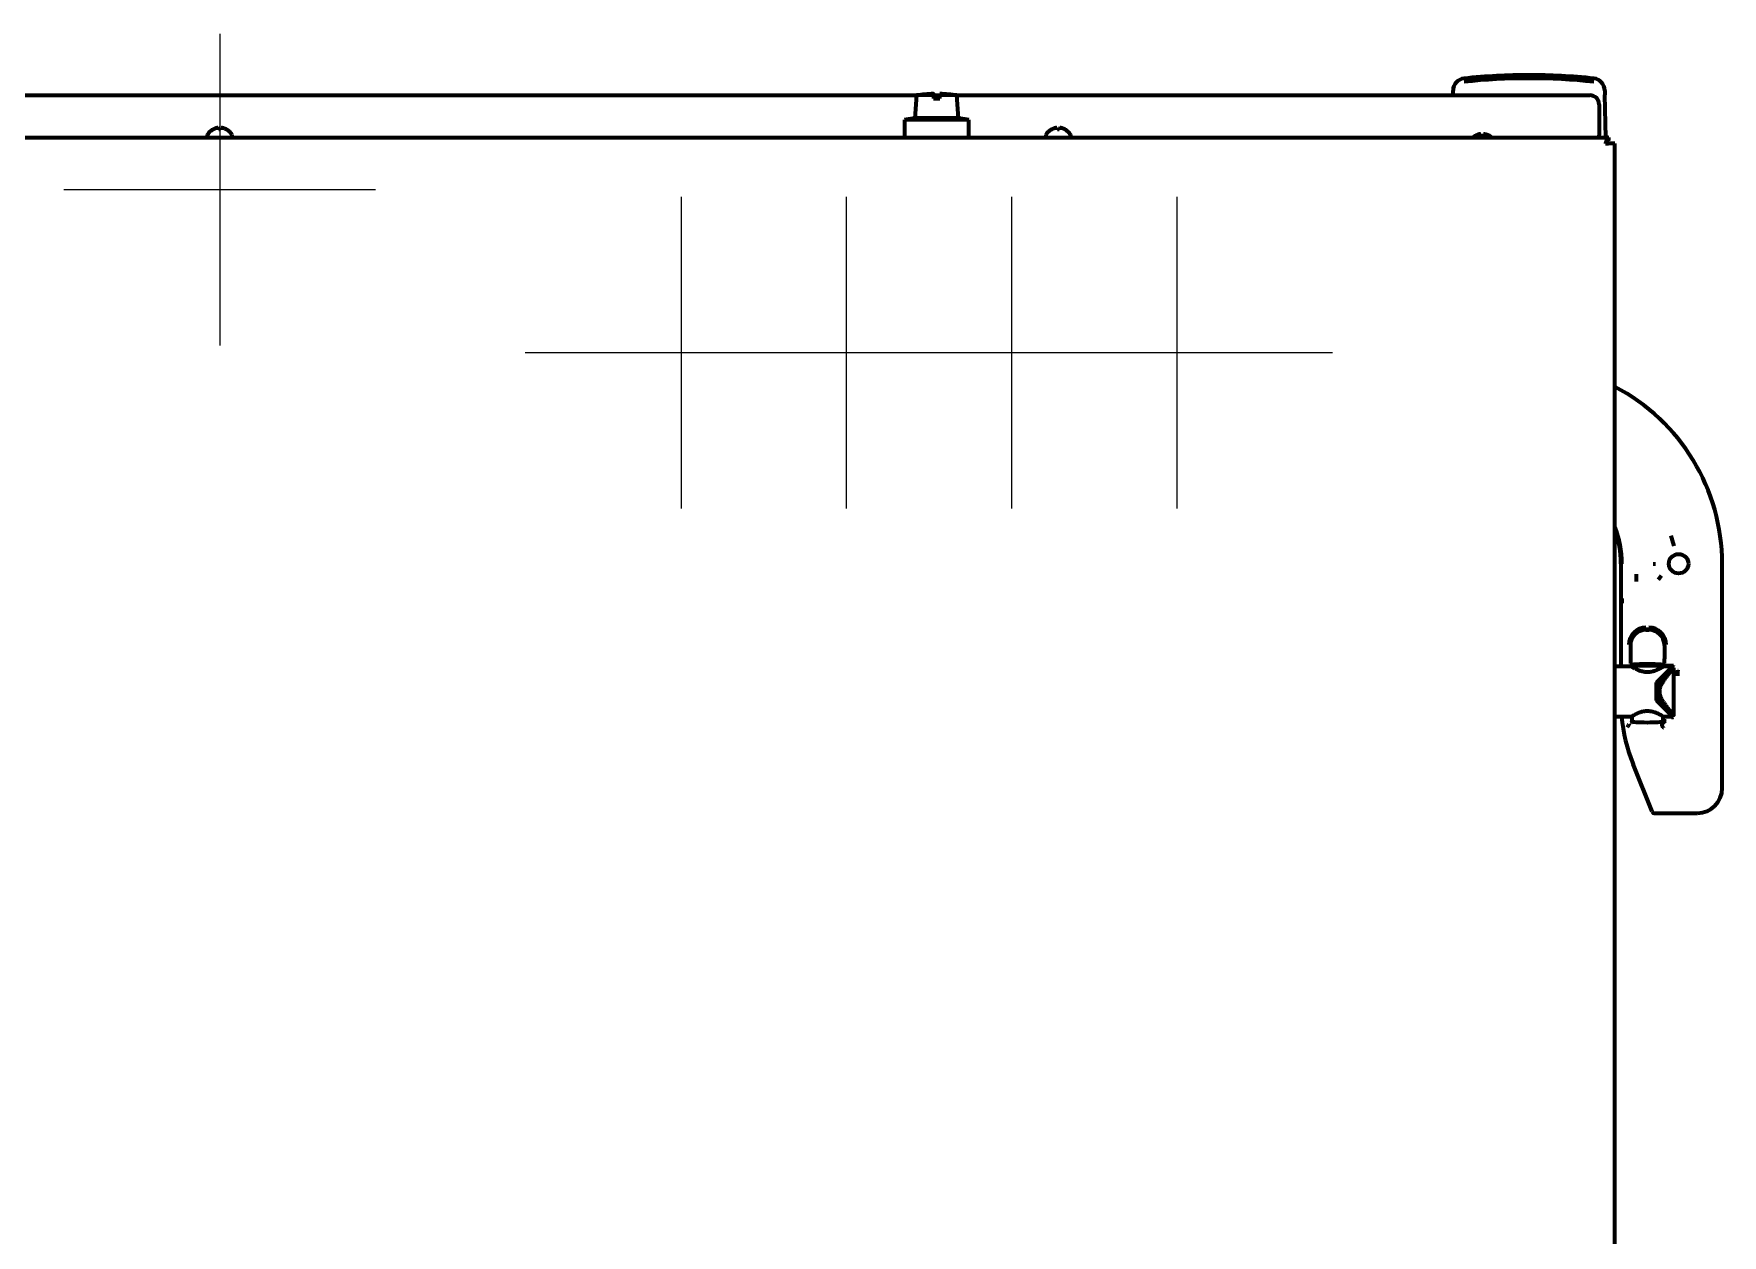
# Model space of a CAD drawing. Header units: inches. Extents: x -3022 to 7311, y 343 to 5680.
# Drawn here: x 3150 to 3692, y 1234 to 1620 of the extents above; entities that cross this region are included whole.
import ezdxf

# ---------------------------------------------------------------- set-up
doc = ezdxf.new("R2010")
doc.units = ezdxf.units.IN

# ---------------------------------------------------------------- blocks, each defined once
blk = doc.blocks.new('A$C0B5A562A')
at = {"color": 6}
for p, q in [((0, 50), (0, -50)), ((-50, 0), (50, 0))]:
    blk.add_line(p, q, dxfattribs=at)
blk = doc.blocks.new('A$C29D5572B')
at = {"color": 1}
for p, q in [((0, 50), (0, -50)), ((-50, 0), (50, 0))]:
    blk.add_line(p, q, dxfattribs=at)
blk = doc.blocks.new('A$C0F8E2EAE')
blk.add_blockref('A$C29D5572B', (0, 0))

msp = doc.modelspace()

# ---------------------------------------------------------------- linework, layer by layer
at = {"linetype": 'Continuous', "lineweight": 70}
for p, q in [((2770.42, 1600.19), (3433.46, 1600.19)), ((3433.42, 1600.19), (3432.91, 1592.89)), ((3438.92, 1600.19), (3433.42, 1600.19)), ((3438.91, 1600.19), (3440.92, 1600.19)), ((3438.92, 1600.19), (3438.92, 1599.17)), ((3438.92, 1599.17), (3440.92, 1599.17)), ((3446.42, 1600.19), (3440.92, 1600.19)), ((3440.92, 1599.17), (3440.92, 1600.19)), ((3446.37, 1600.19), (3649.42, 1600.19)), ((3446.93, 1592.89), (3446.42, 1600.19)), ((3525.02, 1600.2), (3529.92, 1600.2)), ((3525.02, 1600.2), (3525.02, 1600.19)), ((3529.92, 1600.2), (3534.81, 1600.2)), ((3529.92, 1600.19), (3529.92, 1600.2)), ((3534.81, 1600.19), (3534.81, 1600.2)), ((3605.55, 1601.71), (3605.53, 1600.36)), ((3605.53, 1600.36), (3605.53, 1600.19)), ((3654.28, 1601.71), (3654.31, 1600.36)), ((3654.54, 1586.7), (3654.31, 1600.36)), ((3432.91, 1592.89), (3429.59, 1592.3)), ((3446.93, 1592.89), (3432.91, 1592.89)), ((3450.25, 1592.3), (3446.93, 1592.89)), ((3652.42, 1597.29), (3652.42, 1587.44)), ((3205.92, 1587.3), (3205.92, 1587.1)), ((3207.62, 1589.15), (3207.62, 1589.18)), ((3212.22, 1589.18), (3212.22, 1589.15)), ((3213.92, 1587.1), (3213.92, 1587.3)), ((3450.25, 1592.3), (3429.59, 1592.3)), ((3429.59, 1592.3), (3429.59, 1586.7)), ((3450.25, 1586.7), (3450.25, 1592.3)), ((3474.92, 1587.3), (3474.92, 1587.1)), ((3476.62, 1589.15), (3476.62, 1589.18)), ((3481.22, 1589.18), (3481.22, 1589.15)), ((3482.92, 1587.1), (3482.92, 1587.3)), ((3612.62, 1587.15), (3612.62, 1587.18)), ((3617.22, 1587.18), (3617.22, 1587.15)), ((3652.42, 1586.7), (3652.42, 1587.44)), ((2764.42, 1586.7), (3655.42, 1586.7)), ((3654.42, 1584.7), (3655.42, 1584.7)), ((3654.58, 1584.7), (3654.58, 1584.93)), ((3655.42, 1586.7), (3655.42, 1585.7)), ((3657.42, 1584.7), (3655.42, 1584.7)), ((3657.42, 1097.9), (3657.42, 1584.7)), ((3675.45, 1458.94), (3675.84, 1457.51)), ((3675.84, 1457.51), (3676.36, 1455.6)), ((3659.42, 1449.9), (3659.42, 1416.9)), ((3669.8, 1449.9), (3670.56, 1449.9)), ((3691.92, 1377.89), (3691.92, 1449.9)), ((3671.52, 1444.82), (3672.42, 1446.18)), ((3659.84, 1437.26), (3659.8, 1438.74)), ((3667.44, 1428.72), (3668.4, 1428.72)), ((3667.45, 1428.9), (3668.39, 1428.9)), ((3662.44, 1423.72), (3662.44, 1419.43)), ((3673.4, 1423.72), (3673.4, 1419.43)), ((3662.87, 1416.9), (3657.42, 1416.9)), ((3662.81, 1417.54), (3662.51, 1417.94)), ((3675.92, 1416.9), (3670.82, 1411.8)), ((3675.92, 1416.9), (3671.21, 1412.2)), ((3675.92, 1416.9), (3672.97, 1416.9)), ((3673.32, 1417.94), (3673.03, 1417.54)), ((3673.16, 1417.21), (3675.68, 1417.21)), ((3675.68, 1417.21), (3675.68, 1417.24)), ((3676.02, 1416.9), (3675.92, 1416.9)), ((3676.42, 1401.3), (3676.42, 1416.5)), ((3670.82, 1406), (3670.82, 1411.8)), ((3670.92, 1410.9), (3670.92, 1410.03)), ((3670.92, 1409.47), (3670.92, 1408.34)), ((3675.92, 1400.9), (3670.82, 1406)), ((3670.92, 1407.77), (3670.92, 1406.9)), ((3675.92, 1400.9), (3671.21, 1405.61)), ((3657.42, 1400.9), (3662.87, 1400.9)), ((3662.92, 1400.93), (3662.92, 1399.35)), ((3672.92, 1399.4), (3672.92, 1400.93)), ((3672.97, 1400.9), (3675.92, 1400.9)), ((3673.01, 1399.38), (3673.01, 1399.36)), ((3675.68, 1400.56), (3675.68, 1400.59)), ((3675.92, 1400.9), (3676.02, 1400.9)), ((3669.42, 1370.38), (3663.32, 1385.64)), ((3670.12, 1369.9), (3683.93, 1369.9))]:
    msp.add_line(p, q, dxfattribs=at)
msp.add_circle((3677.92, 1449.9), 3.13, dxfattribs=at)
for centre, radius, start, end in [((3609.55, 1601.64), 4, 95.987, 179), ((3629.92, 1407.45), 199.25, 90, 95.987), ((3629.92, 1407.45), 199.25, 84.013, 90), ((3650.28, 1601.64), 4, 1, 84.013), ((3441.42, 1540.72), 60, 92.3861, 97.663), ((3438.42, 1540.72), 60, 82.337, 87.6114), ((3206.32, 1587.3), 0.4, 149.6988, 180), ((3206.32, 1587.1), 0.4, 180, 270), ((3210.12, 1585.08), 4.8, 121.3727, 149.6988), ((3209.72, 1585.08), 4.8, 30.3012, 58.6273), ((3213.52, 1587.1), 0.4, 270, 0), ((3213.52, 1587.3), 0.4, 0, 30.3012), ((3475.32, 1587.3), 0.4, 149.6988, 180), ((3475.32, 1587.1), 0.4, 180, 270), ((3479.12, 1585.08), 4.8, 121.3727, 149.6988), ((3478.72, 1585.08), 4.8, 30.3012, 58.6273), ((3482.52, 1587.1), 0.4, 270, 0), ((3482.52, 1587.3), 0.4, 0, 30.3012), ((3615.12, 1583.08), 4.8, 121.3727, 131.047), ((3614.72, 1583.08), 4.8, 48.953, 58.6273), ((3627.92, 1449.9), 64, 0, 62.5528), ((3627.92, 1449.9), 31.8, 0, 21.9122), ((3627.92, 1449.9), 31.5, 0, 20.5284), ((3713.92, 1405.88), 54.5, 185.2398, 201.8014)]:
    msp.add_arc(centre, radius, start, end, dxfattribs=at)
for centre, major_axis, ratio, start_param, end_param in [((3629.92, 1407.88), (197.77, 0), 0.999848, 1.465422, 1.67617), ((3649.42, 1597.29), (-3, 0), 0.965926, 3.141593, 4.712389), ((3667.45, 1423.9), (-5.51, 0), 0.999048, 4.712389, 6.283185), ((3667.45, 1423.9), (5.01, 0), 0.998858, 1.570796, 3.141593), ((3667.45, 1423.71), (-4.17, 2.78), 0.998023, 5.301071, 6.87004), ((3668.39, 1423.9), (-5.51, 0), 0.999048, 3.141593, 4.712389), ((3668.39, 1423.9), (5.01, 0), 0.998858, 0, 1.570796), ((3668.39, 1423.71), (-4.17, -2.78), 0.998023, 2.554737, 4.123707), ((3662.52, 1419.43), (0, 1.5), 0.052408, 1.570796, 3.071779), ((3673.32, 1419.43), (0, 1.5), 0.052408, 3.211406, 4.712389), ((3662.39, 1398.4), (0.675, -0.584), 0.395819, 4.350072, 4.990622), ((3667.95, 1399.38), (5.13, 0), 0.069756, 3.033325, 3.098266), ((3667.92, 1399.38), (5.1, 0), 0.069927, 3.188101, 6.18686), ((3672.76, 1399.61), (0.694, 0.32), 0.999996, 4.280256, 5.40509), ((3667.89, 1399.38), (5.13, 0), 0.069756, 0.041223, 0.108261), ((3673.92, 1399.04), (-0.468, 0.176), 0.743892, 4.984456, 6.179853), ((3683.91, 1377.91), (5.67, -5.67), 0.997265, 5.499157, 7.067214), ((3670.12, 1370.65), (0.031, -0.75), 0.998627, 5.052069, 6.241985)]:
    msp.add_ellipse(centre, major_axis=major_axis, ratio=ratio, start_param=start_param, end_param=end_param, dxfattribs=at)
for points, degree, knots in [([(3438.92, 1600.67), (3438.92, 1600.67), (3438.92, 1600.67), (3438.92, 1600.67), (3438.92, 1600.67), (3438.92, 1600.66), (3438.92, 1600.65), (3438.92, 1600.64), (3438.92, 1600.62), (3438.92, 1600.6), (3438.92, 1600.57), (3438.92, 1600.53), (3438.92, 1600.49), (3438.92, 1600.43), (3438.92, 1600.37), (3438.92, 1600.29), (3438.92, 1600.22), (3438.92, 1600.19)], 3, [0, 0, 0, 0, 0.001093, 0.072443, 0.143794, 0.215144, 0.286495, 0.357845, 0.429196, 0.500546, 0.571897, 0.643247, 0.714598, 0.785948, 0.857299, 0.928649, 1, 1, 1, 1]), ([(3440.92, 1600.19), (3440.92, 1600.22), (3440.92, 1600.29), (3440.92, 1600.37), (3440.92, 1600.43), (3440.92, 1600.49), (3440.92, 1600.53), (3440.92, 1600.57), (3440.92, 1600.6), (3440.92, 1600.62), (3440.92, 1600.64), (3440.92, 1600.65), (3440.92, 1600.66), (3440.92, 1600.67), (3440.92, 1600.67), (3440.92, 1600.67), (3440.92, 1600.67)], 3, [0, 0, 0, 0, 0.071482, 0.142964, 0.214447, 0.285929, 0.357411, 0.428893, 0.500375, 0.571857, 0.64334, 0.714822, 0.786304, 0.857786, 0.929268, 1, 1, 1, 1]), ([(3209.42, 1589.15), (3209.42, 1589.27), (3209.42, 1589.38), (3209.42, 1589.52), (3209.42, 1589.56), (3209.42, 1589.64), (3209.42, 1589.67), (3209.42, 1589.7)], 3, [0, 0, 0, 0, 0.5, 0.5, 0.75, 0.75, 1, 1, 1, 1]), ([(3212.22, 1589.15), (3212.02, 1589.27), (3211.81, 1589.38), (3211.48, 1589.52), (3211.37, 1589.56), (3211.15, 1589.64), (3211.03, 1589.67), (3210.92, 1589.7)], 3, [0, 0, 0, 0, 0.5, 0.5, 0.75, 0.75, 1, 1, 1, 1]), ([(3478.42, 1589.15), (3478.42, 1589.27), (3478.42, 1589.38), (3478.42, 1589.52), (3478.42, 1589.56), (3478.42, 1589.64), (3478.42, 1589.67), (3478.42, 1589.7)], 3, [0, 0, 0, 0, 0.5, 0.5, 0.75, 0.75, 1, 1, 1, 1]), ([(3481.22, 1589.15), (3481.02, 1589.27), (3480.81, 1589.38), (3480.48, 1589.52), (3480.37, 1589.56), (3480.15, 1589.64), (3480.03, 1589.67), (3479.92, 1589.7)], 3, [0, 0, 0, 0, 0.5, 0.5, 0.75, 0.75, 1, 1, 1, 1]), ([(3614.42, 1587.15), (3614.42, 1587.27), (3614.42, 1587.38), (3614.42, 1587.52), (3614.42, 1587.56), (3614.42, 1587.64), (3614.42, 1587.67), (3614.42, 1587.7)], 3, [0, 0, 0, 0, 0.5, 0.5, 0.75, 0.75, 1, 1, 1, 1]), ([(3617.22, 1587.15), (3617.02, 1587.27), (3616.81, 1587.38), (3616.48, 1587.52), (3616.37, 1587.56), (3616.15, 1587.64), (3616.03, 1587.67), (3615.92, 1587.7)], 3, [0, 0, 0, 0, 0.5, 0.5, 0.75, 0.75, 1, 1, 1, 1]), ([(3664.34, 1446.59), (3664.34, 1446.19), (3664.33, 1445.79), (3664.33, 1445.2), (3664.33, 1444.8), (3664.32, 1444.41), (3664.32, 1444.22)], 3, [0, 0, 0, 0, 0.5, 0.5, 0.75, 1, 1, 1, 1]), ([(3662.91, 1417.02), (3662.91, 1417.03), (3662.91, 1417.04), (3662.9, 1417.07), (3662.9, 1417.08), (3662.89, 1417.12), (3662.89, 1417.15), (3662.88, 1417.21), (3662.88, 1417.23), (3662.87, 1417.29), (3662.86, 1417.31), (3662.85, 1417.39), (3662.84, 1417.43), (3662.83, 1417.49), (3662.82, 1417.5), (3662.82, 1417.53), (3662.81, 1417.54), (3662.81, 1417.54)], 3, [0, 0, 0, 0, 0.0625, 0.0625, 0.125, 0.125, 0.25, 0.25, 0.375, 0.375, 0.5, 0.5, 0.75, 0.75, 0.875, 0.875, 1, 1, 1, 1]), ([(3672.97, 1416.9), (3672.97, 1416.9), (3672.97, 1416.9), (3672.97, 1416.9), (3672.96, 1416.9), (3672.95, 1416.89), (3672.93, 1416.88), (3672.9, 1416.86), (3672.84, 1416.82), (3672.79, 1416.79), (3672.73, 1416.76), (3672.72, 1416.75), (3672.69, 1416.73), (3672.65, 1416.71), (3672.61, 1416.68), (3672.51, 1416.62), (3672.44, 1416.58), (3672.28, 1416.49), (3672.2, 1416.44), (3672.08, 1416.38), (3672.06, 1416.36), (3672.01, 1416.34), (3671.94, 1416.3), (3671.86, 1416.26), (3671.71, 1416.17), (3671.6, 1416.12), (3671.38, 1416.01), (3671.26, 1415.95), (3671.1, 1415.88), (3671.07, 1415.86), (3671.01, 1415.83), (3670.97, 1415.82), (3670.88, 1415.78), (3670.81, 1415.75), (3670.61, 1415.67), (3670.47, 1415.61), (3670.19, 1415.51), (3670.05, 1415.46), (3669.82, 1415.39), (3669.74, 1415.37), (3669.63, 1415.34), (3669.59, 1415.33), (3669.51, 1415.31), (3669.47, 1415.3), (3669.27, 1415.25), (3669.11, 1415.22), (3668.78, 1415.17), (3668.61, 1415.14), (3668.36, 1415.12), (3668.27, 1415.12), (3668.14, 1415.11), (3668.1, 1415.11), (3668.01, 1415.11), (3667.97, 1415.11), (3667.76, 1415.11), (3667.59, 1415.11), (3667.25, 1415.14), (3667.08, 1415.16), (3666.88, 1415.19), (3666.84, 1415.2), (3666.75, 1415.22), (3666.71, 1415.22), (3666.59, 1415.25), (3666.51, 1415.27), (3666.27, 1415.32), (3666.11, 1415.36), (3665.81, 1415.45), (3665.66, 1415.5), (3665.48, 1415.57), (3665.45, 1415.58), (3665.38, 1415.61), (3665.27, 1415.65), (3665.17, 1415.69), (3664.97, 1415.77), (3664.84, 1415.83), (3664.59, 1415.94), (3664.47, 1416), (3664.33, 1416.07), (3664.3, 1416.09), (3664.24, 1416.11), (3664.16, 1416.16), (3664.08, 1416.2), (3663.93, 1416.28), (3663.83, 1416.33), (3663.65, 1416.43), (3663.56, 1416.48), (3663.45, 1416.55), (3663.41, 1416.57), (3663.35, 1416.61), (3663.34, 1416.62), (3663.3, 1416.64), (3663.29, 1416.65), (3663.2, 1416.7), (3663.15, 1416.73), (3663.05, 1416.79), (3663.01, 1416.82), (3662.94, 1416.86), (3662.91, 1416.88), (3662.89, 1416.89), (3662.89, 1416.89), (3662.88, 1416.9), (3662.88, 1416.9), (3662.87, 1416.9), (3662.87, 1416.9), (3662.87, 1416.9), (3662.87, 1416.9), (3662.87, 1416.9), (3662.87, 1416.9), (3662.87, 1416.9)], 3, [0, 0, 0, 0, 0.006788, 0.006788, 0.014609, 0.03025, 0.03025, 0.061532, 0.061532, 0.092814, 0.092814, 0.100635, 0.100635, 0.108456, 0.124097, 0.124097, 0.155379, 0.155379, 0.186661, 0.186661, 0.194482, 0.194482, 0.202302, 0.217944, 0.217944, 0.249226, 0.249226, 0.280508, 0.280508, 0.288329, 0.288329, 0.296149, 0.296149, 0.31179, 0.31179, 0.343073, 0.343073, 0.374355, 0.374355, 0.389996, 0.389996, 0.397816, 0.397816, 0.405637, 0.405637, 0.436919, 0.436919, 0.468202, 0.468202, 0.483843, 0.483843, 0.491663, 0.491663, 0.499484, 0.499484, 0.530766, 0.530766, 0.562048, 0.562048, 0.569869, 0.569869, 0.577689, 0.577689, 0.593331, 0.593331, 0.624613, 0.624613, 0.655895, 0.655895, 0.663716, 0.663716, 0.671536, 0.687177, 0.687177, 0.71846, 0.71846, 0.749742, 0.749742, 0.757562, 0.757562, 0.765383, 0.781024, 0.781024, 0.812306, 0.812306, 0.843589, 0.843589, 0.85923, 0.85923, 0.86705, 0.86705, 0.874871, 0.874871, 0.906153, 0.906153, 0.937435, 0.937435, 0.968718, 0.968718, 0.976538, 0.976538, 0.984359, 0.984359, 0.992179, 0.99609, 0.998045, 0.998045, 1, 1, 1, 1]), ([(3662.93, 1416.9), (3662.92, 1416.93), (3662.96, 1416.95), (3663.08, 1417), (3663.18, 1417.02), (3663.43, 1417.07), (3663.58, 1417.09), (3663.94, 1417.13), (3664.15, 1417.15), (3664.61, 1417.18), (3664.87, 1417.2), (3665.41, 1417.23), (3665.7, 1417.24), (3666.31, 1417.26), (3666.62, 1417.27), (3667.26, 1417.28), (3667.59, 1417.29), (3667.92, 1417.29)], 3, [0, 0, 0, 0, 0.125, 0.125, 0.25, 0.25, 0.375, 0.375, 0.5, 0.5, 0.625, 0.625, 0.75, 0.75, 0.875, 0.875, 1, 1, 1, 1]), ([(3662.93, 1416.88), (3662.93, 1416.88), (3662.93, 1416.88), (3662.92, 1416.89), (3662.92, 1416.89), (3662.92, 1416.9), (3662.92, 1416.9), (3662.92, 1416.9), (3662.92, 1416.9)], 3, [0, 0, 0, 0, 0.079138, 0.245805, 0.500002, 0.710457, 0.920899, 1, 1, 1, 1]), ([(3667.92, 1417.29), (3668.25, 1417.29), (3668.58, 1417.28), (3669.22, 1417.27), (3669.53, 1417.26), (3670.14, 1417.24), (3670.43, 1417.23), (3670.98, 1417.2), (3671.23, 1417.18), (3671.7, 1417.15), (3671.9, 1417.13), (3672.27, 1417.09), (3672.42, 1417.07), (3672.67, 1417.02), (3672.77, 1417), (3672.89, 1416.95), (3672.93, 1416.93), (3672.93, 1416.9)], 3, [0, 0, 0, 0, 0.125, 0.125, 0.25, 0.25, 0.375, 0.375, 0.5, 0.5, 0.625, 0.625, 0.75, 0.75, 0.875, 0.875, 1, 1, 1, 1]), ([(3675.93, 1416.8), (3675.95, 1416.83), (3675.97, 1416.85), (3675.99, 1416.88), (3676, 1416.89), (3676.01, 1416.9), (3676.01, 1416.9), (3676.02, 1416.9), (3676.02, 1416.9), (3676.02, 1416.9), (3676.02, 1416.9), (3676.01, 1416.9), (3676.01, 1416.9), (3676, 1416.89), (3675.99, 1416.88), (3675.96, 1416.84), (3675.93, 1416.8), (3675.86, 1416.72), (3675.83, 1416.69), (3675.79, 1416.65), (3675.78, 1416.63), (3675.74, 1416.6), (3675.73, 1416.58), (3675.65, 1416.48), (3675.57, 1416.4), (3675.4, 1416.21), (3675.31, 1416.1), (3675.18, 1415.96), (3675.16, 1415.93), (3675.11, 1415.87), (3675.08, 1415.84), (3675, 1415.75), (3674.94, 1415.69), (3674.77, 1415.49), (3674.66, 1415.35), (3674.41, 1415.07), (3674.28, 1414.92), (3674.02, 1414.61), (3673.88, 1414.45), (3673.67, 1414.2), (3673.6, 1414.11), (3673.5, 1413.98), (3673.46, 1413.94), (3673.39, 1413.85), (3673.35, 1413.81), (3673.17, 1413.58), (3673.03, 1413.4), (3672.74, 1413.03), (3672.59, 1412.85), (3672.31, 1412.46), (3672.16, 1412.26), (3671.95, 1411.96), (3671.88, 1411.85), (3671.74, 1411.64), (3671.67, 1411.54), (3671.54, 1411.32), (3671.48, 1411.21), (3671.38, 1411.04), (3671.35, 1410.99), (3671.29, 1410.87), (3671.26, 1410.82), (3671.17, 1410.64), (3671.11, 1410.52), (3671.01, 1410.28), (3670.96, 1410.16), (3670.92, 1410.03)], 3, [0, 0, 0, 0, 0.033075, 0.033075, 0.061514, 0.061514, 0.075733, 0.075733, 0.089953, 0.089953, 0.104172, 0.104172, 0.118391, 0.118391, 0.14683, 0.14683, 0.203708, 0.203708, 0.232147, 0.232147, 0.246367, 0.246367, 0.260586, 0.260586, 0.317464, 0.317464, 0.374342, 0.374342, 0.388562, 0.388562, 0.402781, 0.402781, 0.43122, 0.43122, 0.488098, 0.488098, 0.544976, 0.544976, 0.601854, 0.601854, 0.630293, 0.630293, 0.644513, 0.644513, 0.658732, 0.658732, 0.71561, 0.71561, 0.772488, 0.772488, 0.829366, 0.829366, 0.857805, 0.857805, 0.886244, 0.886244, 0.914683, 0.914683, 0.928903, 0.928903, 0.943122, 0.943122, 0.971561, 0.971561, 1, 1, 1, 1]), ([(3676.42, 1416.5), (3676.42, 1416.5), (3676.42, 1416.5), (3676.41, 1416.5), (3676.41, 1416.5), (3676.4, 1416.49), (3676.39, 1416.48), (3676.35, 1416.44), (3676.31, 1416.4), (3676.24, 1416.32), (3676.21, 1416.29), (3676.16, 1416.24), (3676.15, 1416.23), (3676.11, 1416.19), (3676.09, 1416.17), (3676, 1416.08), (3675.91, 1415.99), (3675.73, 1415.8), (3675.62, 1415.69), (3675.48, 1415.55), (3675.46, 1415.52), (3675.4, 1415.46), (3675.31, 1415.37), (3675.22, 1415.27), (3675.03, 1415.07), (3674.9, 1414.94), (3674.62, 1414.65), (3674.48, 1414.5), (3674.26, 1414.26), (3674.19, 1414.18), (3674.08, 1414.06), (3674.04, 1414.02), (3673.96, 1413.94), (3673.92, 1413.89), (3673.85, 1413.81), (3673.81, 1413.77), (3673.73, 1413.68), (3673.69, 1413.64), (3673.57, 1413.51), (3673.5, 1413.42), (3673.26, 1413.15), (3673.1, 1412.97), (3672.78, 1412.6), (3672.62, 1412.41), (3672.39, 1412.11), (3672.31, 1412.01), (3672.16, 1411.81), (3672.08, 1411.71), (3671.93, 1411.5), (3671.85, 1411.39), (3671.7, 1411.18), (3671.63, 1411.07), (3671.53, 1410.9), (3671.49, 1410.84), (3671.44, 1410.75), (3671.42, 1410.72), (3671.39, 1410.67), (3671.37, 1410.64), (3671.29, 1410.49), (3671.23, 1410.37), (3671.12, 1410.12), (3671.07, 1410), (3670.98, 1409.74), (3670.95, 1409.61), (3670.92, 1409.47)], 3, [0, 0, 0, 0, 0.015287, 0.015287, 0.030917, 0.030917, 0.062178, 0.062178, 0.124699, 0.124699, 0.15596, 0.15596, 0.17159, 0.17159, 0.187221, 0.187221, 0.249742, 0.249742, 0.312264, 0.312264, 0.327894, 0.327894, 0.343524, 0.374785, 0.374785, 0.437307, 0.437307, 0.499828, 0.499828, 0.531089, 0.531089, 0.546719, 0.546719, 0.56235, 0.56235, 0.57798, 0.57798, 0.59361, 0.59361, 0.624871, 0.624871, 0.687393, 0.687393, 0.749914, 0.749914, 0.781175, 0.781175, 0.812436, 0.812436, 0.843696, 0.843696, 0.874957, 0.874957, 0.890587, 0.890587, 0.898403, 0.898403, 0.906218, 0.906218, 0.937479, 0.937479, 0.968739, 0.968739, 1, 1, 1, 1]), ([(3675.92, 1415.9), (3675.92, 1415.9), (3675.91, 1415.89), (3675.86, 1415.84), (3675.83, 1415.8), (3675.76, 1415.72), (3675.74, 1415.69), (3675.69, 1415.65), (3675.68, 1415.63), (3675.65, 1415.59), (3675.63, 1415.58), (3675.55, 1415.48), (3675.48, 1415.4), (3675.32, 1415.21), (3675.23, 1415.11), (3675.11, 1414.96), (3675.09, 1414.93), (3675.04, 1414.88), (3675.01, 1414.85), (3674.93, 1414.75), (3674.88, 1414.69), (3674.72, 1414.5), (3674.61, 1414.36), (3674.38, 1414.08), (3674.26, 1413.93), (3674.08, 1413.7), (3674.02, 1413.62), (3673.93, 1413.5), (3673.9, 1413.46), (3673.83, 1413.38), (3673.8, 1413.33), (3673.65, 1413.13), (3673.52, 1412.95), (3673.27, 1412.6), (3673.14, 1412.42), (3672.9, 1412.04), (3672.78, 1411.84), (3672.6, 1411.54), (3672.55, 1411.44), (3672.46, 1411.28), (3672.44, 1411.23), (3672.38, 1411.12), (3672.36, 1411.07), (3672.28, 1410.91), (3672.23, 1410.8), (3672.14, 1410.58), (3672.09, 1410.46), (3672.01, 1410.23), (3671.97, 1410.12), (3671.93, 1409.97), (3671.93, 1409.94), (3671.91, 1409.88), (3671.89, 1409.79), (3671.87, 1409.7), (3671.84, 1409.51), (3671.82, 1409.39), (3671.8, 1409.15), (3671.79, 1409.02), (3671.79, 1408.87), (3671.79, 1408.83), (3671.79, 1408.77), (3671.79, 1408.74), (3671.8, 1408.65), (3671.81, 1408.46), (3671.84, 1408.28), (3671.89, 1408.03), (3671.91, 1407.91), (3671.96, 1407.74), (3671.98, 1407.68), (3672.01, 1407.59), (3672.02, 1407.56), (3672.04, 1407.5), (3672.09, 1407.36), (3672.14, 1407.22), (3672.24, 1406.99), (3672.28, 1406.88), (3672.39, 1406.67), (3672.44, 1406.57), (3672.55, 1406.36), (3672.61, 1406.26), (3672.7, 1406.1), (3672.73, 1406.05), (3672.79, 1405.96), (3672.82, 1405.91), (3672.91, 1405.76), (3672.97, 1405.66), (3673.15, 1405.38), (3673.28, 1405.2), (3673.53, 1404.84), (3673.65, 1404.67), (3673.9, 1404.34), (3674.02, 1404.18), (3674.2, 1403.95), (3674.27, 1403.87), (3674.35, 1403.76), (3674.38, 1403.73), (3674.44, 1403.65), (3674.47, 1403.62), (3674.62, 1403.44), (3674.73, 1403.3), (3674.94, 1403.05), (3675.04, 1402.93), (3675.18, 1402.76), (3675.23, 1402.7), (3675.3, 1402.62), (3675.32, 1402.6), (3675.36, 1402.55), (3675.38, 1402.52), (3675.48, 1402.41), (3675.56, 1402.32), (3675.68, 1402.17), (3675.74, 1402.11), (3675.79, 1402.05), (3675.8, 1402.03), (3675.82, 1402.01), (3675.83, 1402), (3675.86, 1401.97), (3675.89, 1401.94), (3675.9, 1401.92), (3675.91, 1401.91), (3675.91, 1401.91), (3675.92, 1401.9), (3675.92, 1401.9), (3675.92, 1401.9)], 3, [0, 0, 0, 0, 0.031264, 0.031264, 0.062527, 0.062527, 0.078159, 0.078159, 0.085975, 0.085975, 0.093791, 0.093791, 0.125055, 0.125055, 0.156318, 0.156318, 0.164134, 0.164134, 0.17195, 0.17195, 0.187582, 0.187582, 0.218846, 0.218846, 0.250109, 0.250109, 0.265741, 0.265741, 0.273557, 0.273557, 0.281373, 0.281373, 0.312637, 0.312637, 0.3439, 0.3439, 0.375164, 0.375164, 0.390796, 0.390796, 0.398612, 0.398612, 0.406428, 0.406428, 0.42206, 0.42206, 0.437691, 0.437691, 0.453323, 0.453323, 0.457231, 0.457231, 0.461139, 0.468955, 0.468955, 0.484587, 0.484587, 0.500219, 0.500219, 0.504127, 0.504127, 0.508035, 0.508035, 0.515851, 0.531483, 0.531483, 0.547114, 0.547114, 0.55493, 0.55493, 0.558838, 0.558838, 0.562746, 0.578378, 0.578378, 0.59401, 0.59401, 0.609642, 0.609642, 0.625274, 0.625274, 0.633089, 0.633089, 0.640905, 0.640905, 0.656537, 0.656537, 0.687801, 0.687801, 0.719065, 0.719065, 0.750328, 0.750328, 0.76596, 0.76596, 0.773776, 0.773776, 0.781592, 0.781592, 0.812856, 0.812856, 0.844119, 0.844119, 0.859751, 0.859751, 0.867567, 0.867567, 0.875383, 0.875383, 0.906647, 0.906647, 0.93791, 0.93791, 0.945726, 0.945726, 0.953542, 0.953542, 0.969174, 0.984806, 0.984806, 0.992622, 0.992622, 1, 1, 1, 1]), ([(3673.03, 1417.54), (3673.01, 1417.51), (3672.97, 1417.29), (3672.94, 1417.11), (3672.92, 1416.98)], 2, [0, 0, 0, 0.5, 0.75, 1, 1, 1]), ([(3675.68, 1417.25), (3675.7, 1417.25), (3675.74, 1417.25), (3675.8, 1417.25), (3675.88, 1417.24), (3675.95, 1417.24), (3676.03, 1417.23), (3676.1, 1417.22), (3676.17, 1417.21), (3676.21, 1417.2), (3676.23, 1417.2), (3676.23, 1417.2), (3676.23, 1417.2)], 3, [0, 0, 0, 0, 0.124998, 0.249996, 0.374994, 0.499992, 0.62499, 0.749988, 0.874986, 0.999984, 0.999984, 1, 1, 1, 1]), ([(3677.68, 1413.97), (3677.68, 1414.19), (3677.68, 1414.41), (3677.69, 1414.66), (3677.69, 1414.71), (3677.69, 1414.78), (3677.69, 1414.8), (3677.69, 1414.85), (3677.69, 1414.87), (3677.7, 1414.98), (3677.7, 1415.07), (3677.7, 1415.22), (3677.71, 1415.28), (3677.71, 1415.37), (3677.71, 1415.4), (3677.71, 1415.45), (3677.72, 1415.48), (3677.72, 1415.53), (3677.72, 1415.55), (3677.72, 1415.59), (3677.72, 1415.61), (3677.73, 1415.65), (3677.73, 1415.66), (3677.73, 1415.7), (3677.73, 1415.71), (3677.73, 1415.73)], 3, [0, 0, 0, 0, 0.25, 0.25, 0.3125, 0.3125, 0.34375, 0.34375, 0.375, 0.375, 0.5, 0.5, 0.625, 0.625, 0.6875, 0.6875, 0.75, 0.75, 0.8125, 0.8125, 0.875, 0.875, 0.9375, 0.9375, 1, 1, 1, 1]), ([(3671.21, 1412.2), (3671.19, 1412.18), (3671.17, 1412.16), (3671.14, 1412.11), (3671.13, 1412.09), (3671.11, 1412.05), (3671.1, 1412.04), (3671.09, 1412.01), (3671.08, 1412), (3671.06, 1411.96), (3671.05, 1411.93), (3671.03, 1411.86), (3671.01, 1411.8), (3670.98, 1411.69), (3670.97, 1411.64), (3670.95, 1411.53), (3670.95, 1411.47), (3670.94, 1411.36), (3670.93, 1411.3), (3670.92, 1411.13), (3670.92, 1411.02), (3670.92, 1410.9)], 3, [0, 0, 0, 0, 0.0625, 0.0625, 0.125, 0.125, 0.15625, 0.15625, 0.1875, 0.1875, 0.25, 0.25, 0.375, 0.375, 0.5, 0.5, 0.625, 0.625, 0.75, 0.75, 1, 1, 1, 1]), ([(3670.92, 1409.47), (3670.92, 1409.57), (3670.92, 1409.66), (3670.92, 1409.85), (3670.92, 1409.94), (3670.92, 1410.03)], 3, [0, 0, 0, 0, 0.5, 0.5, 1, 1, 1, 1]), ([(3670.92, 1408.34), (3670.95, 1408.2), (3670.98, 1408.07), (3671.05, 1407.87), (3671.07, 1407.81), (3671.12, 1407.68), (3671.15, 1407.62), (3671.23, 1407.44), (3671.29, 1407.32), (3671.42, 1407.08), (3671.49, 1406.97), (3671.63, 1406.74), (3671.7, 1406.63), (3671.81, 1406.47), (3671.85, 1406.42), (3671.92, 1406.31), (3671.96, 1406.26), (3672.08, 1406.1), (3672.16, 1405.99), (3672.31, 1405.79), (3672.39, 1405.69), (3672.63, 1405.4), (3672.79, 1405.2), (3673.11, 1404.83), (3673.27, 1404.65), (3673.46, 1404.42), (3673.5, 1404.38), (3673.58, 1404.29), (3673.7, 1404.16), (3673.81, 1404.03), (3674.04, 1403.78), (3674.19, 1403.62), (3674.48, 1403.31), (3674.62, 1403.16), (3674.9, 1402.87), (3675.03, 1402.73), (3675.28, 1402.47), (3675.4, 1402.35), (3675.62, 1402.12), (3675.73, 1402.01), (3675.87, 1401.87), (3675.91, 1401.82), (3675.97, 1401.76), (3676.01, 1401.72), (3676.03, 1401.69), (3676.05, 1401.67), (3676.06, 1401.66), (3676.15, 1401.58), (3676.21, 1401.51), (3676.31, 1401.41), (3676.35, 1401.37), (3676.39, 1401.33), (3676.4, 1401.32), (3676.41, 1401.31), (3676.41, 1401.31), (3676.42, 1401.3), (3676.42, 1401.3), (3676.42, 1401.3), (3676.42, 1401.3), (3676.42, 1401.3)], 3, [0, 0, 0, 0, 0.031218, 0.031218, 0.046827, 0.046827, 0.062436, 0.062436, 0.093653, 0.093653, 0.124871, 0.124871, 0.156089, 0.156089, 0.171698, 0.171698, 0.187307, 0.187307, 0.218525, 0.218525, 0.249742, 0.249742, 0.312178, 0.312178, 0.374614, 0.374614, 0.390223, 0.390223, 0.405831, 0.437049, 0.437049, 0.499485, 0.499485, 0.561921, 0.561921, 0.624356, 0.624356, 0.686792, 0.686792, 0.749227, 0.749227, 0.780445, 0.780445, 0.796054, 0.803859, 0.803859, 0.811663, 0.811663, 0.874099, 0.874099, 0.936534, 0.936534, 0.967752, 0.967752, 0.983361, 0.983361, 0.99897, 0.99897, 1, 1, 1, 1]), ([(3670.92, 1407.77), (3670.92, 1407.87), (3670.92, 1407.96), (3670.92, 1408.15), (3670.92, 1408.24), (3670.92, 1408.34)], 3, [0, 0, 0, 0, 0.5, 0.5, 1, 1, 1, 1]), ([(3670.92, 1407.77), (3670.96, 1407.65), (3671.01, 1407.53), (3671.11, 1407.29), (3671.17, 1407.17), (3671.28, 1406.94), (3671.34, 1406.83), (3671.47, 1406.6), (3671.54, 1406.49), (3671.64, 1406.33), (3671.67, 1406.28), (3671.74, 1406.17), (3671.77, 1406.12), (3671.88, 1405.96), (3671.95, 1405.85), (3672.16, 1405.55), (3672.31, 1405.35), (3672.6, 1404.96), (3672.74, 1404.77), (3672.96, 1404.49), (3673.03, 1404.4), (3673.14, 1404.26), (3673.18, 1404.22), (3673.25, 1404.13), (3673.29, 1404.08), (3673.47, 1403.86), (3673.61, 1403.69), (3673.88, 1403.36), (3674.02, 1403.2), (3674.28, 1402.89), (3674.41, 1402.74), (3674.59, 1402.52), (3674.65, 1402.45), (3674.74, 1402.35), (3674.77, 1402.32), (3674.83, 1402.25), (3674.86, 1402.22), (3675, 1402.05), (3675.11, 1401.93), (3675.31, 1401.71), (3675.4, 1401.6), (3675.53, 1401.46), (3675.57, 1401.41), (3675.62, 1401.35), (3675.64, 1401.33), (3675.67, 1401.3), (3675.68, 1401.29), (3675.69, 1401.27), (3675.77, 1401.18), (3675.83, 1401.11), (3675.92, 1401.01), (3675.96, 1400.97), (3675.99, 1400.93), (3676, 1400.92), (3676.01, 1400.91), (3676.01, 1400.91), (3676.02, 1400.9), (3676.02, 1400.9), (3676.02, 1400.9), (3676.02, 1400.9), (3676.02, 1400.9)], 3, [0, 0, 0, 0, 0.031212, 0.031212, 0.062424, 0.062424, 0.093636, 0.093636, 0.124848, 0.124848, 0.140454, 0.140454, 0.15606, 0.15606, 0.187272, 0.187272, 0.249696, 0.249696, 0.31212, 0.31212, 0.343332, 0.343332, 0.358938, 0.358938, 0.374544, 0.374544, 0.436967, 0.436967, 0.499391, 0.499391, 0.561815, 0.561815, 0.593027, 0.593027, 0.608633, 0.608633, 0.624239, 0.624239, 0.686663, 0.686663, 0.749087, 0.749087, 0.780299, 0.780299, 0.795905, 0.795905, 0.803708, 0.803708, 0.811511, 0.873935, 0.873935, 0.936359, 0.936359, 0.967571, 0.967571, 0.983177, 0.983177, 0.998783, 0.998783, 1, 1, 1, 1]), ([(3670.92, 1406.9), (3670.92, 1406.79), (3670.92, 1406.67), (3670.93, 1406.5), (3670.94, 1406.45), (3670.95, 1406.34), (3670.95, 1406.28), (3670.97, 1406.17), (3670.98, 1406.12), (3671, 1406.03), (3671.01, 1406.01), (3671.03, 1405.95), (3671.03, 1405.93), (3671.05, 1405.87), (3671.06, 1405.85), (3671.09, 1405.8), (3671.1, 1405.77), (3671.12, 1405.73), (3671.13, 1405.72), (3671.14, 1405.7), (3671.15, 1405.69), (3671.17, 1405.65), (3671.19, 1405.63), (3671.21, 1405.61)], 3, [0, 0, 0, 0, 0.25, 0.25, 0.375, 0.375, 0.5, 0.5, 0.625, 0.625, 0.6875, 0.6875, 0.75, 0.75, 0.8125, 0.8125, 0.875, 0.875, 0.90625, 0.90625, 0.9375, 0.9375, 1, 1, 1, 1]), ([(3661.93, 1398.35), (3661.88, 1398.26), (3661.79, 1398.05), (3661.63, 1397.72), (3661.52, 1397.48), (3661.46, 1397.35)], 3, [0, 0, 0, 0, 0.333312, 0.666656, 1, 1, 1, 1]), ([(3662.8, 1399.36), (3662.91, 1399.23), (3662.97, 1399.12), (3663.05, 1398.98), (3663.06, 1398.85)], 2, [0, 0, 0, 0.498919, 0.498919, 1, 1, 1]), ([(3662.87, 1400.9), (3662.87, 1400.9), (3662.87, 1400.9), (3662.87, 1400.9), (3662.87, 1400.91), (3662.88, 1400.91), (3662.91, 1400.93), (3662.93, 1400.94), (3663, 1400.99), (3663.04, 1401.01), (3663.1, 1401.05), (3663.12, 1401.06), (3663.14, 1401.07), (3663.19, 1401.1), (3663.23, 1401.13), (3663.33, 1401.18), (3663.4, 1401.23), (3663.55, 1401.32), (3663.64, 1401.37), (3663.75, 1401.43), (3663.78, 1401.44), (3663.82, 1401.47), (3663.9, 1401.51), (3663.97, 1401.55), (3664.12, 1401.63), (3664.23, 1401.69), (3664.46, 1401.8), (3664.58, 1401.86), (3664.73, 1401.93), (3664.77, 1401.94), (3664.83, 1401.97), (3664.86, 1401.99), (3664.96, 1402.03), (3665.02, 1402.06), (3665.22, 1402.14), (3665.36, 1402.19), (3665.64, 1402.3), (3665.79, 1402.35), (3666.02, 1402.41), (3666.09, 1402.44), (3666.21, 1402.47), (3666.25, 1402.48), (3666.33, 1402.5), (3666.37, 1402.51), (3666.57, 1402.56), (3666.73, 1402.59), (3667.06, 1402.64), (3667.22, 1402.66), (3667.48, 1402.68), (3667.56, 1402.69), (3667.69, 1402.69), (3667.74, 1402.7), (3667.82, 1402.7), (3667.86, 1402.7), (3668.08, 1402.7), (3668.25, 1402.69), (3668.59, 1402.67), (3668.75, 1402.64), (3668.96, 1402.61), (3669, 1402.6), (3669.08, 1402.59), (3669.12, 1402.58), (3669.25, 1402.56), (3669.33, 1402.54), (3669.57, 1402.49), (3669.72, 1402.44), (3670.03, 1402.35), (3670.17, 1402.3), (3670.35, 1402.24), (3670.39, 1402.22), (3670.46, 1402.2), (3670.57, 1402.16), (3670.67, 1402.12), (3670.87, 1402.03), (3671, 1401.98), (3671.25, 1401.86), (3671.36, 1401.81), (3671.51, 1401.73), (3671.54, 1401.72), (3671.59, 1401.69), (3671.68, 1401.65), (3671.76, 1401.61), (3671.91, 1401.53), (3672.01, 1401.47), (3672.19, 1401.37), (3672.27, 1401.32), (3672.39, 1401.25), (3672.43, 1401.23), (3672.48, 1401.2), (3672.5, 1401.19), (3672.53, 1401.17), (3672.55, 1401.16), (3672.63, 1401.11), (3672.69, 1401.08), (3672.79, 1401.02), (3672.83, 1400.99), (3672.9, 1400.95), (3672.92, 1400.93), (3672.95, 1400.92), (3672.95, 1400.91), (3672.96, 1400.91), (3672.96, 1400.91), (3672.96, 1400.91), (3672.97, 1400.9), (3672.97, 1400.9), (3672.97, 1400.9), (3672.97, 1400.9), (3672.97, 1400.9), (3672.97, 1400.9)], 3, [0, 0, 0, 0, 0.006788, 0.006788, 0.014609, 0.03025, 0.03025, 0.061532, 0.061532, 0.092814, 0.092814, 0.100635, 0.100635, 0.108456, 0.124097, 0.124097, 0.155379, 0.155379, 0.186661, 0.186661, 0.194482, 0.194482, 0.202302, 0.217944, 0.217944, 0.249226, 0.249226, 0.280508, 0.280508, 0.288329, 0.288329, 0.296149, 0.296149, 0.31179, 0.31179, 0.343073, 0.343073, 0.374355, 0.374355, 0.389996, 0.389996, 0.397816, 0.397816, 0.405637, 0.405637, 0.436919, 0.436919, 0.468202, 0.468202, 0.483843, 0.483843, 0.491663, 0.491663, 0.499484, 0.499484, 0.530766, 0.530766, 0.562048, 0.562048, 0.569869, 0.569869, 0.577689, 0.577689, 0.593331, 0.593331, 0.624613, 0.624613, 0.655895, 0.655895, 0.663716, 0.663716, 0.671536, 0.687177, 0.687177, 0.71846, 0.71846, 0.749742, 0.749742, 0.757562, 0.757562, 0.765383, 0.781024, 0.781024, 0.812306, 0.812306, 0.843589, 0.843589, 0.85923, 0.85923, 0.86705, 0.86705, 0.874871, 0.874871, 0.906153, 0.906153, 0.937435, 0.937435, 0.968718, 0.968718, 0.976538, 0.976538, 0.984359, 0.984359, 0.992179, 0.99609, 0.998045, 0.998045, 1, 1, 1, 1]), ([(3673, 1399.35), (3673, 1399.35), (3673, 1399.35), (3672.99, 1399.34), (3672.99, 1399.34), (3672.99, 1399.33), (3672.99, 1399.33), (3672.98, 1399.32), (3672.98, 1399.32), (3672.98, 1399.31), (3672.97, 1399.31), (3672.97, 1399.3), (3672.97, 1399.29), (3672.96, 1399.29), (3672.96, 1399.28), (3672.96, 1399.28), (3672.95, 1399.27), (3672.95, 1399.27), (3672.94, 1399.26), (3672.94, 1399.25), (3672.93, 1399.24), (3672.92, 1399.23), (3672.91, 1399.21), (3672.89, 1399.19), (3672.87, 1399.16), (3672.85, 1399.13), (3672.84, 1399.1), (3672.82, 1399.07), (3672.81, 1399.05), (3672.8, 1399.03), (3672.79, 1399.01), (3672.79, 1398.98), (3672.78, 1398.96), (3672.77, 1398.94), (3672.77, 1398.92), (3672.77, 1398.89), (3672.76, 1398.87), (3672.76, 1398.86), (3672.76, 1398.85)], 3, [0, 0, 0, 0, 0.005378, 0.011672, 0.018882, 0.027009, 0.036053, 0.046012, 0.056887, 0.068677, 0.081382, 0.095001, 0.109535, 0.124982, 0.129128, 0.13571, 0.144728, 0.156181, 0.170071, 0.186396, 0.205157, 0.226355, 0.249988, 0.315055, 0.378407, 0.440046, 0.499972, 0.546412, 0.592655, 0.638701, 0.68455, 0.730202, 0.775658, 0.820917, 0.865981, 0.91085, 0.955523, 1, 1, 1, 1]), ([(3676.23, 1400.61), (3676.2, 1400.6), (3676.14, 1400.59), (3676.04, 1400.58), (3675.93, 1400.56), (3675.81, 1400.56), (3675.72, 1400.56), (3675.68, 1400.56)], 3, [0, 0, 0, 0, 0.199973, 0.399979, 0.599986, 0.799993, 1, 1, 1, 1])]:
    msp.add_open_spline(points, degree=degree, knots=knots, dxfattribs=at)
for points, degree in [([(3208.92, 1589.7), (3208.86, 1589.69), (3208.76, 1589.66), (3208.59, 1589.6), (3208.44, 1589.55), (3208.28, 1589.49), (3208.13, 1589.42), (3207.97, 1589.35), (3207.81, 1589.26), (3207.68, 1589.19), (3207.62, 1589.15)], 3), ([(3209.42, 1589.7), (3209.39, 1589.7), (3209.34, 1589.71), (3209.27, 1589.71), (3209.2, 1589.72), (3209.13, 1589.71), (3209.06, 1589.71), (3208.99, 1589.71), (3208.94, 1589.7), (3208.92, 1589.7)], 3), ([(3210.42, 1589.15), (3210.25, 1589.17), (3209.92, 1589.19), (3209.58, 1589.17), (3209.42, 1589.15)], 3), ([(3210.92, 1589.7), (3210.89, 1589.7), (3210.85, 1589.71), (3210.78, 1589.71), (3210.7, 1589.72), (3210.63, 1589.72), (3210.56, 1589.71), (3210.49, 1589.71), (3210.44, 1589.7), (3210.42, 1589.7)], 3), ([(3210.42, 1589.7), (3210.42, 1589.69), (3210.42, 1589.66), (3210.42, 1589.6), (3210.42, 1589.55), (3210.42, 1589.49), (3210.42, 1589.42), (3210.42, 1589.35), (3210.42, 1589.26), (3210.42, 1589.19), (3210.42, 1589.15)], 3), ([(3477.92, 1589.7), (3477.86, 1589.69), (3477.76, 1589.66), (3477.59, 1589.6), (3477.44, 1589.55), (3477.28, 1589.49), (3477.13, 1589.42), (3476.97, 1589.35), (3476.81, 1589.26), (3476.68, 1589.19), (3476.62, 1589.15)], 3), ([(3478.42, 1589.7), (3478.39, 1589.7), (3478.34, 1589.71), (3478.27, 1589.71), (3478.2, 1589.72), (3478.13, 1589.71), (3478.06, 1589.71), (3477.99, 1589.71), (3477.94, 1589.7), (3477.92, 1589.7)], 3), ([(3479.42, 1589.15), (3479.25, 1589.17), (3478.92, 1589.19), (3478.58, 1589.17), (3478.42, 1589.15)], 3), ([(3479.92, 1589.7), (3479.89, 1589.7), (3479.85, 1589.71), (3479.78, 1589.71), (3479.7, 1589.72), (3479.63, 1589.72), (3479.56, 1589.71), (3479.49, 1589.71), (3479.44, 1589.7), (3479.42, 1589.7)], 3), ([(3479.42, 1589.7), (3479.42, 1589.69), (3479.42, 1589.66), (3479.42, 1589.6), (3479.42, 1589.55), (3479.42, 1589.49), (3479.42, 1589.42), (3479.42, 1589.35), (3479.42, 1589.26), (3479.42, 1589.19), (3479.42, 1589.15)], 3), ([(3613.92, 1587.7), (3613.86, 1587.69), (3613.76, 1587.66), (3613.59, 1587.6), (3613.44, 1587.55), (3613.28, 1587.49), (3613.13, 1587.42), (3612.97, 1587.35), (3612.81, 1587.26), (3612.68, 1587.19), (3612.62, 1587.15)], 3), ([(3614.42, 1587.7), (3614.39, 1587.7), (3614.34, 1587.71), (3614.27, 1587.71), (3614.2, 1587.72), (3614.13, 1587.71), (3614.06, 1587.71), (3613.99, 1587.71), (3613.94, 1587.7), (3613.92, 1587.7)], 3), ([(3615.42, 1587.15), (3615.25, 1587.17), (3614.92, 1587.19), (3614.58, 1587.17), (3614.42, 1587.15)], 3), ([(3615.92, 1587.7), (3615.89, 1587.7), (3615.85, 1587.71), (3615.78, 1587.71), (3615.7, 1587.72), (3615.63, 1587.72), (3615.56, 1587.71), (3615.49, 1587.71), (3615.44, 1587.7), (3615.42, 1587.7)], 3), ([(3615.42, 1587.7), (3615.42, 1587.69), (3615.42, 1587.66), (3615.42, 1587.6), (3615.42, 1587.55), (3615.42, 1587.49), (3615.42, 1587.42), (3615.42, 1587.35), (3615.42, 1587.26), (3615.42, 1587.19), (3615.42, 1587.15)], 3), ([(3655.42, 1586.7), (3655.4, 1586.7), (3655.35, 1586.7), (3655.28, 1586.66), (3655.22, 1586.61), (3655.15, 1586.53), (3655.08, 1586.44), (3655.02, 1586.32), (3654.95, 1586.19), (3654.88, 1586.04), (3654.82, 1585.88), (3654.75, 1585.71), (3654.68, 1585.52), (3654.62, 1585.32), (3654.55, 1585.12), (3654.48, 1584.91), (3654.44, 1584.77), (3654.42, 1584.7)], 3), ([(3655.42, 1585.7), (3655.4, 1585.7), (3655.35, 1585.7), (3655.28, 1585.68), (3655.22, 1585.66), (3655.15, 1585.62), (3655.08, 1585.57), (3655.02, 1585.51), (3654.95, 1585.45), (3654.88, 1585.37), (3654.82, 1585.29), (3654.75, 1585.2), (3654.68, 1585.11), (3654.62, 1585.01), (3654.55, 1584.91), (3654.48, 1584.81), (3654.44, 1584.74), (3654.42, 1584.7)], 3), ([(3662.81, 1417.54), (3663.11, 1417.6), (3664.14, 1417.69), (3665.51, 1417.75), (3667.09, 1417.79), (3667.92, 1417.79)], 2), ([(3662.92, 1416.9), (3662.92, 1416.93), (3662.92, 1416.96), (3662.91, 1416.98)], 3), ([(3667.92, 1417.79), (3668.75, 1417.79), (3670.33, 1417.75), (3671.69, 1417.69), (3672.73, 1417.6), (3673.03, 1417.54)], 2), ([(3672.92, 1416.98), (3672.92, 1416.96), (3672.92, 1416.93), (3672.92, 1416.9)], 3), ([(3662.8, 1399.37), (3662.81, 1399.38), (3662.82, 1399.39), (3662.82, 1399.4)], 3), ([(3672.76, 1398.85), (3672.76, 1398.85), (3672.76, 1398.84), (3672.75, 1398.81), (3672.72, 1398.77), (3672.69, 1398.72), (3672.66, 1398.65), (3672.62, 1398.57), (3672.58, 1398.47), (3672.56, 1398.38), (3672.55, 1398.29), (3672.54, 1398.2), (3672.55, 1398.11), (3672.56, 1398.02), (3672.59, 1397.94), (3672.62, 1397.85), (3672.67, 1397.77), (3672.72, 1397.68), (3672.79, 1397.6), (3672.87, 1397.51), (3672.97, 1397.43), (3673.04, 1397.38), (3673.08, 1397.35)], 3), ([(3672.99, 1399.35), (3673, 1399.36), (3673, 1399.36), (3673.01, 1399.36)], 3), ([(3673.01, 1399.4), (3673.02, 1399.39), (3673.03, 1399.38), (3673.03, 1399.37)], 3), ([(3673.45, 1399.28), (3673.45, 1399.28), (3673.46, 1399.28), (3673.46, 1399.26), (3673.47, 1399.25), (3673.47, 1399.25)], 3)]:
    msp.add_open_spline(points, degree=degree, dxfattribs=at)

# ---------------------------------------------------------------- block references
for name, p in [('A$C0B5A562A', (3209.92, 1569.94)), ('A$C0F8E2EAE', (3357.92, 1517.67)), ('A$C0F8E2EAE', (3410.92, 1517.67)), ('A$C0F8E2EAE', (3463.92, 1517.67)), ('A$C0F8E2EAE', (3516.92, 1517.67))]:
    msp.add_blockref(name, p)

doc.saveas('drawing.dxf')
